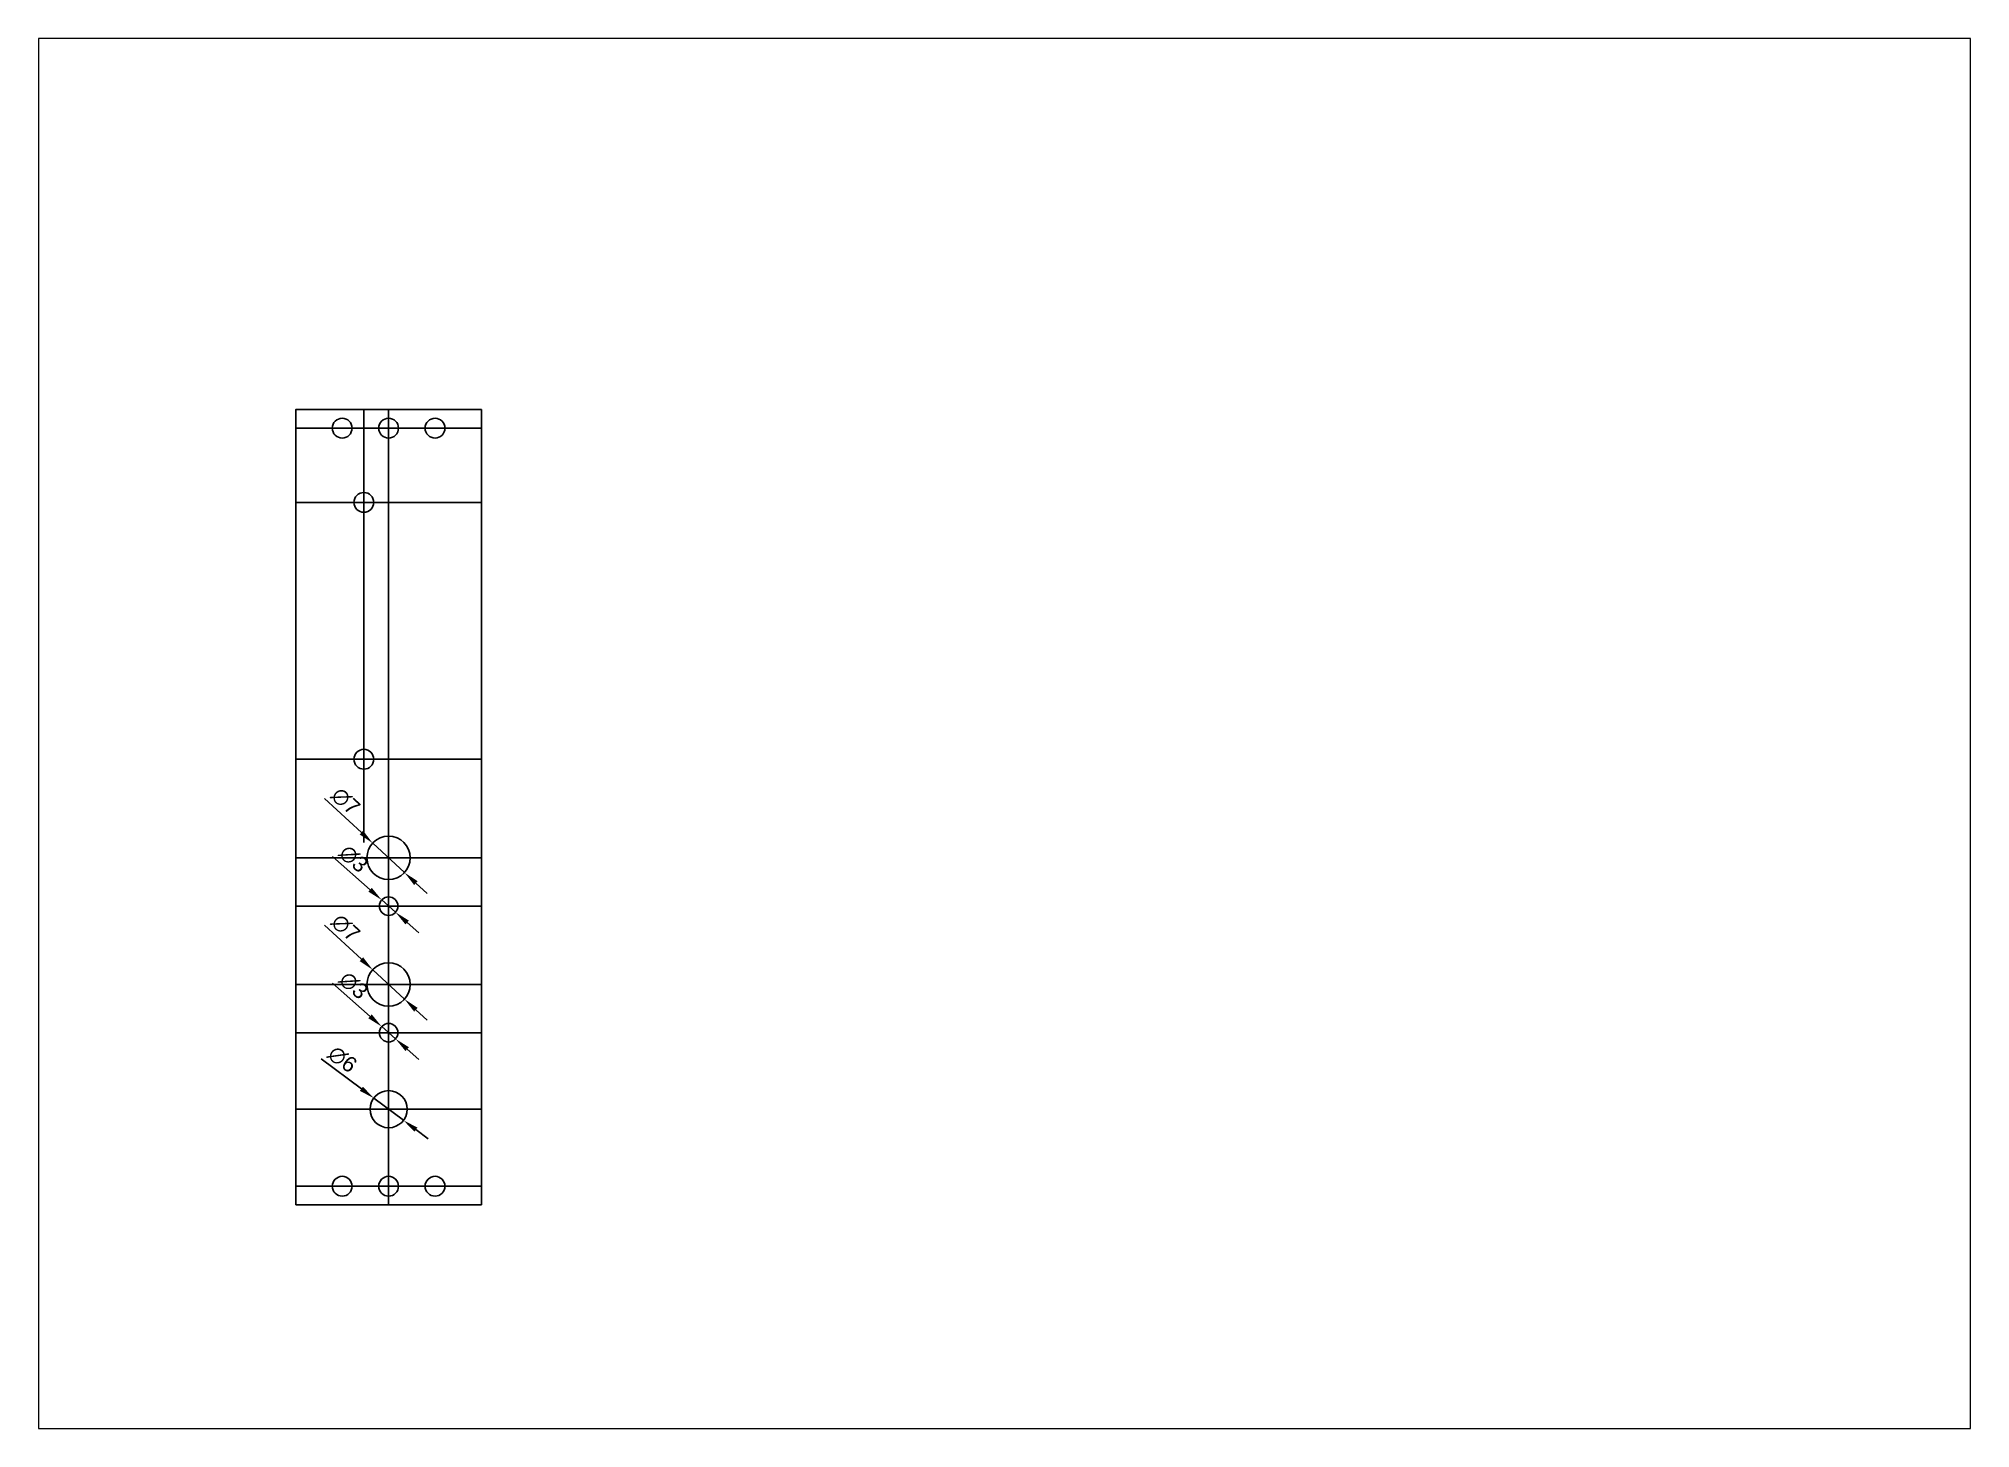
# Paper-space layout 'Layout1' of a CAD drawing. Header units: millimetres. Extents: x -25 to 287, y -16 to 208.
# The model-space entities are those that its viewports show. They can reach past a viewport. Long polylines and large blocks are cut down to what shows.
import ezdxf

# ---------------------------------------------------------------- set-up
doc = ezdxf.new("R2010")
doc.units = ezdxf.units.MM
for name, color, linetype in [('01 Cuts', 7, 'Continuous'), ('05 Hole', 6, 'Continuous'), ('10 Guide', 7, 'Continuous')]:
    doc.layers.add(name, color=color, linetype=linetype)
doc.styles.get("Standard").update_dxf_attribs({"font": 'arial.ttf'})
doc.dimstyles.new('ISO-25', dxfattribs={"dimtxt": 2.5, "dimasz": 2.5, "dimexe": 1.25, "dimexo": 0.625, "dimtad": 1, "dimtxsty": 'Standard', "dimcen": 2.5, "dimadec": 0, "dimazin": 0, "dimtfac": 1, "dimtmove": 0, "dimatfit": 3, "dimfxl": 1, "dimarcsym": 0})

# ---------------------------------------------------------------- blocks, each defined once
blk = doc.blocks.new('*D1')
at = {"layer": '10 Guide', "color": 0, "lineweight": -2, "transparency": 16777216}
for p, q in [((4.65, 65.65), (10.6, 60.14)), ((17.57, 53.69), (12.43, 58.44)), ((19.4, 51.99), (21.24, 50.29))]:
    blk.add_line(p, q, dxfattribs=at)
at = {"layer": '10 Guide', "color": 0, "transparency": 16777216}
for points in [[(10.88, 60.45), (10.32, 59.84), (12.43, 58.44)], [(19.68, 52.29), (19.12, 51.68), (17.57, 53.69)]]:
    blk.add_solid(points, dxfattribs=at)
at = {"layer": 'Defpoints', "color": 0, "transparency": 16777216}
for p in [(12.43, 58.44), (17.57, 53.69)]:
    blk.add_point(p, dxfattribs=at)
at = {"layer": '10 Guide', "color": 0, "transparency": 16777216, "insert": (8.05, 65.19), "char_height": 2.5, "attachment_point": 5, "rotation": 317.1833}
blk.add_mtext('∅7', dxfattribs=at)
blk = doc.blocks.new('*D2')
at = {"layer": '10 Guide', "color": 0, "lineweight": -2, "transparency": 16777216}
for p, q in [((4.11, 23.6), (10.6, 18.74)), ((17.4, 13.65), (12.6, 17.24)), ((19.4, 12.15), (21.4, 10.65))]:
    blk.add_line(p, q, dxfattribs=at)
at = {"layer": '10 Guide', "color": 0, "transparency": 16777216}
for points in [[(10.85, 19.08), (10.35, 18.41), (12.6, 17.24)], [(19.65, 12.48), (19.15, 11.82), (17.4, 13.65)]]:
    blk.add_solid(points, dxfattribs=at)
at = {"layer": 'Defpoints', "color": 0, "transparency": 16777216}
for p in [(12.6, 17.24), (17.4, 13.65)]:
    blk.add_point(p, dxfattribs=at)
at = {"layer": '10 Guide', "color": 0, "transparency": 16777216, "insert": (7.53, 23.5), "char_height": 2.5, "attachment_point": 5, "rotation": 323.1814}
blk.add_mtext('∅6', dxfattribs=at)
blk = doc.blocks.new('*D3')
at = {"layer": '10 Guide', "color": 0, "lineweight": -2, "transparency": 16777216}
for p, q in [((5.92, 56.28), (12, 50.91)), ((16.12, 47.27), (13.88, 49.26)), ((18, 45.62), (19.87, 43.96))]:
    blk.add_line(p, q, dxfattribs=at)
at = {"layer": '10 Guide', "color": 0, "transparency": 16777216}
for points in [[(12.28, 51.22), (11.73, 50.6), (13.88, 49.26)], [(18.27, 45.93), (17.72, 45.3), (16.12, 47.27)]]:
    blk.add_solid(points, dxfattribs=at)
at = {"layer": 'Defpoints', "color": 0, "transparency": 16777216}
for p in [(13.88, 49.26), (16.12, 47.27)]:
    blk.add_point(p, dxfattribs=at)
at = {"layer": '10 Guide', "color": 0, "transparency": 16777216, "insert": (9.33, 55.9), "char_height": 2.5, "attachment_point": 5, "rotation": 318.5703}
blk.add_mtext('∅3', dxfattribs=at)
blk = doc.blocks.new('*D4')
at = {"layer": '10 Guide', "color": 0, "lineweight": -2, "transparency": 16777216}
for p, q in [((4.65, 45.19), (10.6, 39.68)), ((17.57, 33.23), (12.43, 37.98)), ((19.4, 31.53), (21.24, 29.83))]:
    blk.add_line(p, q, dxfattribs=at)
at = {"layer": '10 Guide', "color": 0, "transparency": 16777216}
for points in [[(10.88, 39.99), (10.32, 39.38), (12.43, 37.98)], [(19.68, 31.83), (19.12, 31.22), (17.57, 33.23)]]:
    blk.add_solid(points, dxfattribs=at)
at = {"layer": 'Defpoints', "color": 0, "transparency": 16777216}
for p in [(12.43, 37.98), (17.57, 33.23)]:
    blk.add_point(p, dxfattribs=at)
at = {"layer": '10 Guide', "color": 0, "transparency": 16777216, "insert": (8.05, 44.73), "char_height": 2.5, "attachment_point": 5, "rotation": 317.1833}
blk.add_mtext('∅7', dxfattribs=at)
blk = doc.blocks.new('*D5')
at = {"layer": '10 Guide', "color": 0, "lineweight": -2, "transparency": 16777216}
for p, q in [((5.92, 35.82), (12, 30.45)), ((16.12, 26.81), (13.88, 28.8)), ((18, 25.16), (19.87, 23.5))]:
    blk.add_line(p, q, dxfattribs=at)
at = {"layer": '10 Guide', "color": 0, "transparency": 16777216}
for points in [[(12.28, 30.76), (11.73, 30.14), (13.88, 28.8)], [(18.27, 25.47), (17.72, 24.85), (16.12, 26.81)]]:
    blk.add_solid(points, dxfattribs=at)
at = {"layer": 'Defpoints', "color": 0, "transparency": 16777216}
for p in [(13.88, 28.8), (16.12, 26.81)]:
    blk.add_point(p, dxfattribs=at)
at = {"layer": '10 Guide', "color": 0, "transparency": 16777216, "insert": (9.33, 35.44), "char_height": 2.5, "attachment_point": 5, "rotation": 318.5703}
blk.add_mtext('∅3', dxfattribs=at)

msp = doc.modelspace()

# ---------------------------------------------------------------- linework, layer by layer
at = {"layer": '01 Cuts'}
msp.add_lwpolyline([(0, 0), (30, 0), (30, 128.5), (0, 128.5)], close=True, dxfattribs=at)
at = {"layer": '05 Hole'}
for centre, radius in [((7.5, 125.5), 1.6), ((15, 125.5), 1.6), ((22.5, 125.5), 1.6), ((11, 113.5), 1.6), ((11, 72), 1.6), ((15, 56.064), 3.5), ((15, 48.264), 1.5), ((15, 35.605), 3.5), ((15, 27.805), 1.5), ((15, 15.446), 3), ((7.5, 3), 1.6), ((15, 3), 1.6), ((22.5, 3), 1.6)]:
    msp.add_circle(centre, radius, dxfattribs=at)
at = {"layer": '10 Guide'}
for p, q in [((11, 128.5), (11, 58.534)), ((15, 128.5), (15, 0)), ((0, 125.5), (30, 125.5)), ((0, 113.5), (30, 113.5)), ((0, 72), (30, 72)), ((0, 56.064), (30, 56.064)), ((0, 48.264), (30, 48.264)), ((0, 35.605), (30, 35.605)), ((0, 27.805), (30, 27.805)), ((0, 15.446), (30, 15.446)), ((0, 3), (30, 3))]:
    msp.add_line(p, q, dxfattribs=at)

# ---------------------------------------------------------------- dimensions: what is measured, and where the dimension line sits
for p1, p2, picture, middle in [((17.567, 53.685), (12.433, 58.443), '*D1', (8.048, 65.193)), ((16.125, 47.272), (13.875, 49.257), '*D3', (9.328, 55.899)), ((17.567, 33.227), (12.433, 37.984), '*D4', (8.048, 44.734)), ((16.125, 26.813), (13.875, 28.798), '*D5', (9.328, 35.44)), ((17.402, 13.648), (12.598, 17.243), '*D2', (7.533, 23.498))]:
    dim = msp.add_diameter_dim_2p(p1=p1, p2=p2, dimstyle='ISO-25', dxfattribs=at)
    dim.commit()
    dim.dimension.update_dxf_attribs({"geometry": picture, "text_midpoint": middle})

psp = doc.layouts.get("Layout1")

# ---------------------------------------------------------------- viewports
at = {"layer": '10 Guide'}
psp.add_viewport(center=(130.59, 96.16), size=(312.15, 224.5638), view_center_point=(114.521, 76.155), view_height=224.56379, dxfattribs=at)

doc.saveas('drawing.dxf')
